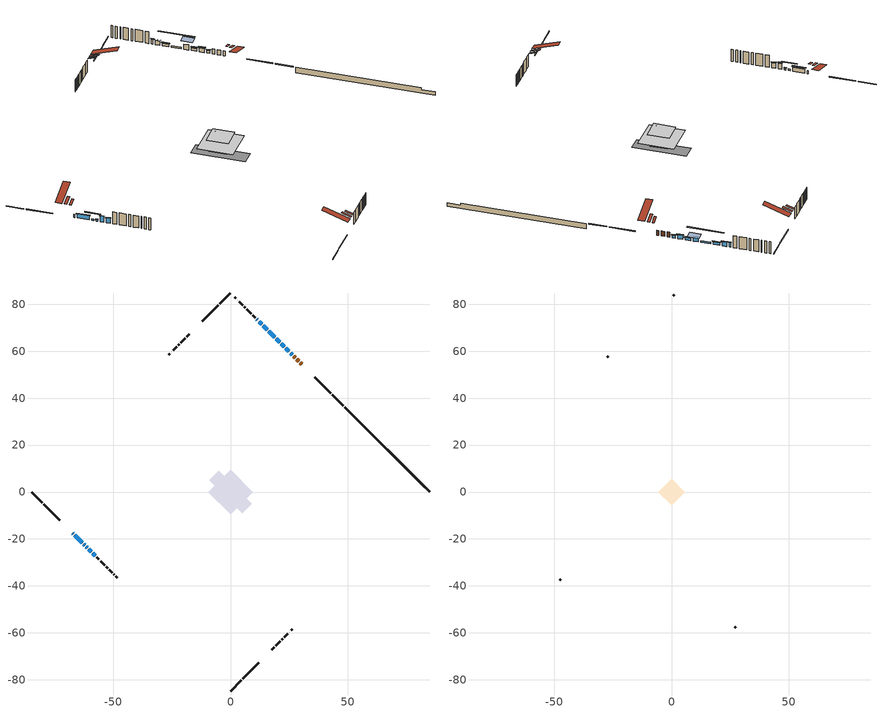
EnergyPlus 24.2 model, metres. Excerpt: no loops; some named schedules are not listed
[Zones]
conditioned space
 floor outside (Floor1 construction): -4.62,0 0,4.62 4.62,0 0,-4.62 z0.74
 floor adiabatic (AdiabaticFloorConstruction): -9.44,0 0,9.44 9.44,0 0,-9.44 z3.18
 floor foundation (Slab1 construction): -9.04,5.08 -5.08,9.04 9.04,-5.08 5.08,-9.04 z-1.34
 wall outside (RimJoist1 construction): 0,-84.82 4.65,-80.17 / -84.82,0 -80.17,-4.65 / 0,84.82 -4.65,80.17 / 48.02,36.8 43.37,41.45 z0.74:1.04
 wall outside (RimJoist2 construction): 5.3,-79.51 12.08,-72.74 / -79.51,-5.3 -72.74,-12.08 / -5.3,79.51 -12.08,72.74 / 42.71,42.11 35.94,48.88 z0.74:1.04
 wall outside (AdiabaticWallConstruction 1): 30.37,54.45 29.81,55 / 29.16,55.66 28.2,56.61 / 27.55,57.27 26.93,57.89 z0.74:2.77
 wall outside (AdiabaticWallConstruction): 26.27,58.55 25.59,59.23 / 22.91,61.91 21.54,63.28 / 15.69,69.13 13.97,70.85 z0.74:1.81; -67.17,-17.65 -66.99,-17.83 z0.74:1.96; 24.93,59.89 23.56,61.25 z0.74:2.34; 20.89,63.93 19.59,65.23 / -58.78,-26.04 -57.7,-27.11 z0.74:2.82; -66.33,-18.49 -63.17,-21.65 z0.74:2.42; 18.94,65.88 16.35,68.47 z0.74:1.33; 13.31,71.51 12.16,72.66 / 11.51,73.31 11.14,73.67 z0.74:2.47; -62.52,-22.3 -62.08,-22.74 / -61.43,-23.39 -60.99,-23.82 z0.74:1.35; -60.34,-24.48 -59.44,-25.38 z0.74:3.13
 wall outside (Wall1 construction): 17.65,-67.17 18.64,-66.18 / -57.05,-27.77 -56.06,-28.76 / -17.65,67.17 -18.64,66.18 / 10.49,74.33 9.5,75.31 z0.74:5.62
 wall outside (Wall2 construction): 19.29,-65.53 21.15,-63.67 / -55.41,-29.41 -53.55,-31.27 / -19.29,65.53 -21.15,63.67 / 8.85,75.97 6.99,77.83 z0.74:5.62
 wall outside (Wall3 construction): 21.81,-63.01 22.29,-62.53 / -52.89,-31.93 -52.41,-32.41 / -21.81,63.01 -22.29,62.53 / 6.33,78.49 5.85,78.97 z0.74:5.62
 wall outside (Wall4 construction): 22.94,-61.87 24.31,-60.5 / -51.75,-33.06 -50.38,-34.43 / -22.94,61.87 -24.31,60.5 / 5.19,79.62 3.82,80.99 z0.74:5.62
 wall outside (Wall5 construction): 24.97,-59.85 25.14,-59.68 / -49.73,-35.09 -49.56,-35.26 / -24.97,59.85 -25.14,59.68 / 3.17,81.65 3,81.82 z0.74:5.62
 wall outside (Wall6 construction): 25.8,-59.02 26.33,-58.49 / -48.9,-35.92 -48.37,-36.45 / -25.8,59.02 -26.33,58.49 / 2.34,82.48 1.81,83.01 z0.74:5.62
 wall foundation (FoundationWall1 construction): 48.67,36.14,-1.34 48.67,36.14,0.74 81.2,3.61,0.74 81.2,3.61,-0.03 84.82,0,-0.03 84.82,0,-1.34
 window (WindowConstruction): 26.27,58.55 25.59,59.23 z0.74:1.81
 window (WindowConstruction 12): -67.17,-17.65 -66.99,-17.83 z0.74:1.96
 window (WindowConstruction 8): 24.93,59.89 23.56,61.25 z0.74:2.34
 window (WindowConstruction 9): 22.91,61.91 21.54,63.28 z0.74:1.81
 window (WindowConstruction 10): 20.89,63.93 19.59,65.23 z0.74:2.82
 window (WindowConstruction 11): -66.33,-18.49 -63.17,-21.65 z0.74:2.42
 window (WindowConstruction 13): 18.94,65.88 16.35,68.47 z0.74:1.33
 window (WindowConstruction 1): 15.69,69.13 13.97,70.85 z0.74:1.81
 window (WindowConstruction 2): 13.31,71.51 12.16,72.66 z0.74:2.47
 window (WindowConstruction 3): 11.51,73.31 11.15,73.67 z0.74:2.47
 window (WindowConstruction 4): -62.51,-22.3 -62.08,-22.74 z0.74:1.35
 window (WindowConstruction 5): -61.43,-23.39 -60.99,-23.82 z0.74:1.35
 window (WindowConstruction 6): -60.34,-24.48 -59.44,-25.38 z0.74:3.13
 window (WindowConstruction 7): -58.78,-26.04 -57.7,-27.11 z0.74:2.82
 door (Door): 30.37,54.45 29.82,55 z0.74:2.77
 door (Door 1): 29.16,55.66 28.2,56.61 z0.74:2.77
 door (Door 2): 27.55,57.27 26.93,57.89 z0.74:2.77
 ceiling adiabatic (AdiabaticFloorConstruction): 0,-9.44 9.44,0 0,9.44 -9.44,0 z3.18
 roof outside (Roof2 construction): 15.83,-68.99,5.62 13.38,-66.55,6.77 12.74,-67.19,6.77 15.18,-69.64,5.62; -68.99,-15.83,5.62 -66.55,-13.38,6.77 -67.19,-12.74,6.77 -69.64,-15.18,5.62; -15.83,68.99,5.62 -13.38,66.55,6.77 -12.74,67.19,6.77 -15.18,69.64,5.62; 32.19,52.63,5.62 29.74,50.18,6.77 30.39,49.54,6.77 32.83,51.98,5.62
 roof outside (Roof4 construction): 16.99,-67.82,5.62 15.06,-65.89,6.53 14.55,-66.4,6.53 16.48,-68.33,5.62; -67.82,-16.99,5.62 -65.89,-15.06,6.53 -66.4,-14.55,6.53 -68.33,-16.48,5.62; -16.99,67.82,5.62 -15.06,65.89,6.53 -14.55,66.4,6.53 -16.48,68.33,5.62; 31.02,53.8,5.62 29.09,51.86,6.53 29.6,51.35,6.53 31.53,53.29,5.62
attic - vented
 floor to conditioned space (Floor2 construction Reversed): -5.72,0 0,5.72 5.72,0 0,-5.72 z5.62
 floor to conditioned space (Floor3 construction Reversed): -3.98,0 0,3.98 3.98,0 0,-3.98 z5.62
 wall outside (Wall7 construction): 26.99,-57.83 27.48,-57.34 / -47.71,-37.11 -47.22,-37.6 / -26.99,57.83 -27.48,57.34 / 1.15,83.66 0.66,84.16 z0.74:5.62
 roof outside (Roof1 construction): 14.53,-70.29,5.62 7.74,-63.51,8.81 5.96,-65.3,8.81 12.74,-72.08,5.62; -70.29,-14.53,5.62 -63.51,-7.74,8.81 -65.3,-5.96,8.81 -72.08,-12.74,5.62; -14.53,70.29,5.62 -7.74,63.51,8.81 -5.96,65.3,8.81 -12.74,72.08,5.62; 33.49,51.33,5.62 26.71,44.54,8.81 28.5,42.76,8.81 35.28,49.54,5.62
shading: 25.37,59.44 26.48,58.34 26.69,58.55 25.59,59.65 z2.11; 23.35,61.46 25.14,59.68 25.57,60.11 23.78,61.9 z2.64; 21.33,63.49 23.12,61.7 23.55,62.13 21.76,63.92 z2.11; 18.73,66.09 21.75,63.07 23.9,65.23 20.89,68.25 z4.04; -62.96,-21.86 -66.54,-18.28 -66.97,-18.71 -63.39,-22.29 z2.72; 12.81,72 22.47,62.35 22.76,62.64 13.11,72.29 z6.32; 13.76,71.06 15.9,68.91 16.11,69.13 13.97,71.27 z2.11; 11.95,72.87 13.52,71.3 13.73,71.51 12.16,73.08 z2.77; 10.93,73.88 11.72,73.1 11.93,73.31 11.15,74.1 z2.77; -60.27,-24.55 -64.33,-20.49 -64.62,-20.78 -60.56,-24.84 z3.92; -60.85,-23.97 -61.57,-23.25 -61.86,-23.54 -61.14,-24.26 z1.55; -59.3,-25.52 -60.48,-24.34 -60.77,-24.63 -59.59,-25.81 z3.33; -57.56,-27.26 -58.92,-25.89 -59.22,-26.18 -57.85,-27.55 z3.02
[Building]
Building 1: Terrain=Suburbs
[Site:Location]
Quebec Intl AP_QC: Latitude {deg}=46.8; Longitude {deg}=-71.38; Time Zone {hr}=-5; Elevation {m}=74; Keep Site Location Information=Yes
[Site:GroundTemperature:Shallow]
0.0108218, -2.24938, -2.43038, -1.3578, 2.94801, 7.23376, 10.9493, 13.303, 13.5029, 11.5886, 7.96783, 3.81355
[Site:WaterMainsTemperature]
Calculation Method=Schedule; Temperature Schedule=mains temperature schedule
[Material] Roughness=Rough; Thermal Absorptance=0.9
Name | Thickness {m} | Conductivity {W/m-K} | Density {kg/m3} | Specific Heat {J/kg-K} | Solar Absorptance | Visible Absorptance
asphalt or fiberglass shingles | 0.00635 | 0.162714 | 1121.4 | 1465.45 | 0.4 | 0.4
ceiling loosefill ins | 0.0846667 | 0.0480833 | 16.02 | 1046.75 | 0.7 | 0.7
ceiling loosefill ins 1 | 0.169333 | 0.0480833 | 16.02 | 1046.75 | 0.7 | 0.7
ceiling stud and cavity | 0.1397 | 0.0921454 | 65.682 | 1177.47 | 0.7 | 0.7
ceiling stud and cavity 1 | 0.1397 | 0.120026 | 65.682 | 1177.47 | 0.7 | 0.7
concrete 4.0 in. | 0.1016 | 1.803125 | 2242.8 | 837.4 | 0.7 | 0.7
concrete 8.0 in. | 0.2032 | 1.803125 | 2242.8 | 837.4 | 0.7 | 0.7
door material | 0.04445 | 0.053851 | 512.64 | 1214.23 | 0.7 | 0.7
exterior vertical ins | 0.0271318 | 0.029427 | 32.04 | 1214.23 | 0.7 | 0.7
floor covering | 0.0127 | 0.0433444 | 54.468 | 1339.84 | 0.6 | 0.6
floor rigid ins; roof rigid ins | 0.103632 | 0.029427 | 32.04 | 1214.23 | 0.7 | 0.7
floor rigid ins 1; wall rigid ins 1 | 0.512978 | 0.029427 | 32.04 | 1214.23 | 0.7 | 0.7
floor stud and cavity | 0.1397 | 0.0885269 | 92.3553 | 1139.71 | 0.7 | 0.7
floor stud and cavity 1 | 0.1397 | 1.75129 | 37.0049 | 1207.88 | 0.7 | 0.7
furniture material conditioned space 1 | 0.1524 | 0.115458 | 640.8 | 1214.23 | 0.6 | 0.6
gypsum board | 0.0127 | 0.160291 | 801 | 837.4 | 0.6 | 0.6
gypsum board 1 | 0.0127 | 0.160291 | 801 | 837.4 | 0.7 | 0.7
osb sheathing 0.5 in. | 0.0127 | 0.115458 | 512.64 | 1214.23 | 0.7 | 0.7
osb sheathing 0.75 in. | 0.01905 | 0.115458 | 512.64 | 1214.23 | 0.7 | 0.7
osb sheathing 2.0 in. | 0.0508 | 0.115458 | 512.64 | 1214.23 | 0.7 | 0.7
rim joist rigid ins; wall rigid ins | 0.051816 | 0.029427 | 32.04 | 1214.23 | 0.7 | 0.7
rim joist stud and cavity | 0.0508 | 0.028296 | 125.044 | 1163.47 | 0.6 | 0.6
rim joist stud and cavity 1 | 0.0508 | 0.203772 | 125.044 | 1163.47 | 0.6 | 0.6
roof stud and cavity | 0.2032 | 0.117661 | 78.34581 | 1123.46 | 0.7 | 0.7
roof stud and cavity 1 | 0.2032 | 0.208385 | 78.34581 | 1123.46 | 0.7 | 0.7
wall stud and cavity | 0.1397 | 0.110346 | 139.0536 | 1170.24 | 0.7 | 0.7
wall stud and cavity 1 | 0.1397 | 0.755669 | 139.0536 | 1170.24 | 0.7 | 0.7
wall stud and cavity 2 | 0.1397 | 0.0765075 | 139.0536 | 1170.24 | 0.7 | 0.7
wall stud and cavity 3 | 0.1397 | 0.0789436 | 139.0536 | 1170.24 | 0.7 | 0.7
wall stud and cavity 4 | 0.1397 | 0.0912985 | 139.0536 | 1170.24 | 0.7 | 0.7
wall stud and cavity 5 | 0.1397 | 0.0931203 | 139.0536 | 1170.24 | 0.7 | 0.7
wall stud and cavity 6 | 0.0889 | 6.9971 | 50.32683 | 1063.81 | 0.6 | 0.6
wall stud and cavity 7 | 0.0889 | 0.380278 | 52.3479 | 1209.89 | 0.7 | 0.7
wall stud and cavity 8 | 0.0889 | 0.391764 | 83.0341 | 1211.67 | 0.7 | 0.7
wood siding | 0.0254 | 0.102417 | 544.68 | 1172.36 | 0.4 | 0.4
wood siding 1 | 0.00254 | 0.102417 | 544.68 | 1172.36 | 0.4 | 0.4
wood siding 2; wood siding 3; wood siding 4 | 0.0254 | 0.102417 | 544.68 | 1172.36 | 0.7 | 0.7
[WindowMaterial:SimpleGlazingSystem]
Name | U-Factor {W/m2-K} | Solar Heat Gain Coefficient
WindowMaterial | 2.95483 | 0.57
WindowMaterial 1 | 2.94291 | 0.59
WindowMaterial 10 | 5.68141 | 0.55
WindowMaterial 11 | 5.34754 | 0.68
WindowMaterial 2 | 3.628242 | 0.71
WindowMaterial 3 | 4.70593 | 0.65
WindowMaterial 4 | 5.19423 | 0.62
WindowMaterial 5 | 3.30914 | 0.71
WindowMaterial 6 | 3.37955 | 0.61
WindowMaterial 7 | 2.90203 | 0.65
WindowMaterial 8 | 2.97414 | 0.6
WindowMaterial 9 | 3.50844 | 0.71
[Construction]
AdiabaticFloorConstruction: floor stud and cavity 1, floor rigid ins 1, osb sheathing 0.75 in., floor covering
AdiabaticWallConstruction: wood siding 3, wall rigid ins 1, wall stud and cavity 7, gypsum board
AdiabaticWallConstruction 1: wood siding 4, wall rigid ins 1, wall stud and cavity 7, gypsum board
Door; Door 1; Door 2: door material
Floor1 construction: floor stud and cavity, floor rigid ins, osb sheathing 0.75 in., floor covering
Floor2 construction Reversed: gypsum board, ceiling stud and cavity, ceiling loosefill ins
Floor3 construction Reversed: gypsum board, ceiling stud and cavity 1, ceiling loosefill ins 1
FoundationWall1 construction: concrete 8.0 in., gypsum board 1
furniture construction conditioned space 1: furniture material conditioned space 1
PartitionWallConstruction: gypsum board, wall stud and cavity 8, gypsum board
RimJoist1 construction: wood siding 2, osb sheathing 2.0 in., rim joist stud and cavity
RimJoist2 construction: wood siding 2, rim joist rigid ins, osb sheathing 2.0 in., rim joist stud and cavity 1
Roof1 construction: asphalt or fiberglass shingles
Roof2 construction: asphalt or fiberglass shingles, osb sheathing 0.75 in., roof stud and cavity, gypsum board
Roof4 construction: asphalt or fiberglass shingles, roof rigid ins, osb sheathing 0.75 in., roof stud and cavity 1, gypsum board
Slab1 construction: concrete 4.0 in.
Wall1 construction: wood siding, wall rigid ins, osb sheathing 0.5 in., wall stud and cavity, gypsum board
Wall2 construction: wood siding, wall rigid ins, osb sheathing 0.5 in., wall stud and cavity 1, gypsum board
Wall3 construction: wood siding, osb sheathing 0.5 in., wall stud and cavity 2, gypsum board
Wall4 construction: wood siding, osb sheathing 0.5 in., wall stud and cavity 3, gypsum board
Wall5 construction: wood siding, osb sheathing 0.5 in., wall stud and cavity 4, gypsum board
Wall6 construction: wood siding, osb sheathing 0.5 in., wall stud and cavity 5, gypsum board
Wall7 construction: wood siding 1, wall stud and cavity 6
WindowConstruction; WindowConstruction 9: WindowMaterial
WindowConstruction 1: WindowMaterial 1
WindowConstruction 10: WindowMaterial 8
WindowConstruction 11: WindowMaterial 9
WindowConstruction 12: WindowMaterial 10
WindowConstruction 13: WindowMaterial 11
WindowConstruction 2: WindowMaterial 2
WindowConstruction 3: WindowMaterial 3
WindowConstruction 4; WindowConstruction 5: WindowMaterial 4
WindowConstruction 6: WindowMaterial 5
WindowConstruction 7: WindowMaterial 6
WindowConstruction 8: WindowMaterial 7
[Zone] Multiplier=1; Part of Total Floor Area=Yes
Name | Volume {m3}
attic - vented | 50.343
conditioned space | 682.9
[Space]
Name | Zone | Volume {m3}
attic - vented 1 | attic - vented | 50.343
conditioned space 1 | conditioned space | 682.9
[ZoneInfiltration:EffectiveLeakageArea]
infil attic - vented 1: Zone or Space=attic - vented 1; Schedule=Always On Discrete; Effective Air Leakage Area {cm2}=3581.17; Stack Coefficient=0.000561468; Wind Coefficient=1.60097e-05
[ZoneMixing]
whole house fan mix: Zone or Space=attic - vented; Schedule=Always On Continuous; Design Flow Rate Calculation Method=Flow/Zone; Design Flow Rate {m3/s}=0; Source Zone or Space=conditioned space
[SurfaceProperty:ExposedFoundationPerimeter]
Slab1: Exposed Perimeter Calculation Method=TotalExposedPerimeter; Total Exposed Perimeter {m}=51.116
[InternalMass] Zone or ZoneList=conditioned space; Space or SpaceList=conditioned space 1
Name | Construction | Surface Area {m2}
furniture mass conditioned space 1 | furniture construction conditioned space 1 | 133
partition wall mass | PartitionWallConstruction | 332.499
[Lights]
interior lighting: Zone or ZoneList or Space or SpaceList=conditioned space 1; Schedule=interior lighting schedule; Design Level Calculation Method=LightingLevel; Lighting Level {W}=343.2; Return Air Fraction=0; Fraction Radiant=0.6; Fraction Visible=0.2; Fraction Replaceable=1
[People]
occupants: Zone or ZoneList or Space or SpaceList=conditioned space 1; Number of People Schedule=occupants schedule; Number of People Calculation Method=People; Number of People=3; Fraction Radiant=0.314171; Sensible Heat Fraction=0.56303; Activity Level Schedule=occupants activity schedule; Carbon Dioxide Generation Rate {m3/s-W}=0; Enable ASHRAE 55 Comfort Warnings=No; Mean Radiant Temperature Calculation Type=EnclosureAveraged
[ElectricEquipment] Zone or ZoneList or Space or SpaceList=conditioned space 1; Design Level Calculation Method=EquipmentLevel
Name | Schedule | Design Level {W} | Fraction Latent | Fraction Radiant | Fraction Lost
clothes dryer | clothes dryer schedule | 140.772 | 0.015 | 0.081 | 0.85
clothes washer | clothes washer schedule | 32.1985 | 0.03 | 0.162 | 0.7
cooking range | cooking range schedule | 215.147 | 0.08 | 0.432 | 0.2
dishwasher | dishwasher schedule | 66.8632 | 0.3 | 0.18 | 0.4
fridge | fridge schedule | 72.9452 | 0 | 0.6 | 0
mech vent bath fan 0 | mech vent bath fan 0 schedule | 50.2 | 0 | 0 | 1
mech vent bath fan 1 | mech vent bath fan 1 schedule | 50.2 | 0 | 0 | 1
mech vent house fan | mech vent house fan schedule | 0 | 0 | 0 | 1
mech vent house fan cfis | mech vent house fan cfis schedule | 0 | 0 | 0 | 0
misc plug loads | misc plug loads schedule | 494.7 | 0.045 | 0.513 | 0.1
whole house fan | Always On Discrete | 0 | 0 | 0 | 1
[OtherEquipment] Zone or ZoneList or Space or SpaceList=conditioned space 1; Design Level Calculation Method=EquipmentLevel
Name | Fuel Type | Schedule | Design Level {W} | Fraction Latent | Fraction Radiant | Fraction Lost
clothes dryer 1 | Electricity | clothes dryer schedule | 0 | 0.015 | 0.081 | 0.85
cooking range 1 | Electricity | cooking range schedule | 0 | 0.08 | 0.432 | 0.2
general water use latent | None | general water use schedule | 62.594 | 1 | 0 | 0
general water use sensible | None | general water use schedule | -61.6891 | 0 | 0.6 | 0
mech vent house fan latent load | None | Always On Discrete | 0 | 1 | 0 | 0
mech vent house fan sensible load | None | Always On Discrete | 0 | 0 | 0 | 0
water heater energy adjustment1 | Electricity | Always On Discrete | 0.01 | 0 | 0 | 1
[ZoneInfiltration:DesignFlowRate] Zone or ZoneList or Space or SpaceList=conditioned space 1; Schedule=Always On Discrete; Design Flow Rate Calculation Method=Flow/Zone; Design Flow Rate {m3/s}=0
infil flow; natural vent flow; whole house fan flow
[Foundation:Kiva]
Foundation Kiva 1: Initial Indoor Air Temperature {C}=18; Wall Height Above Grade {m}=0.739993; Wall Depth Below Slab {m}=0.2032; Custom Block Material Name 1=exterior vertical ins; Custom Block Depth 1 {m}=2.07999; Custom Block X Position 1 {m}=0.2159; Custom Block Z Position 1 {m}=0
[Foundation:Kiva:Settings]
Soil Conductivity {W/m-K}=0.849921; Soil Density {kg/m3}=1842.3; Soil Specific Heat {J/kg-K}=418.7; Ground Solar Absorptivity=0.9; Ground Thermal Absorptivity=0.9; Ground Surface Roughness {m}=0.03; Far-Field Width {m}=40; Deep-Ground Boundary Condition=ZeroFlux; Deep-Ground Depth {m}=40; Minimum Cell Dimension {m}=0.2; Maximum Cell Growth Coefficient=3; Simulation Timestep=Timestep
[Exterior:Lights]
exterior lighting: Schedule=exterior lighting schedule; Design Level {W}=75.6
[Schedule:Constant]
Name | Hourly Value
Always On Continuous; mech vent house fan schedule; mech vent house fan cfis schedule; Always On Discrete | 1
occupants activity schedule | 117.228
fridge schedule | 0
[Schedule:Week:Daily]
interior lighting schedule Week Rule - Jan1-Jan27: interior lighting schedule day, interior lighting schedule day, interior lighting schedule day, interior lighting schedule day, interior lighting schedule day, interior lighting schedule day, interior lighting schedule day, interior lighting schedule default day, interior lighting schedule default day, interior lighting schedule default day, interior lighting schedule default day, interior lighting schedule default day
interior lighting schedule Week Rule - Jan28-Feb3: interior lighting schedule day, interior lighting schedule day, interior lighting schedule day, interior lighting schedule day, interior lighting schedule day 1, interior lighting schedule day 1, interior lighting schedule day 1, interior lighting schedule default day, interior lighting schedule default day, interior lighting schedule default day, interior lighting schedule default day, interior lighting schedule default day
interior lighting schedule Week Rule - Feb4-Feb24: interior lighting schedule day 1, interior lighting schedule day 1, interior lighting schedule day 1, interior lighting schedule day 1, interior lighting schedule day 1, interior lighting schedule day 1, interior lighting schedule day 1, interior lighting schedule default day, interior lighting schedule default day, interior lighting schedule default day, interior lighting schedule default day, interior lighting schedule default day
interior lighting schedule Week Rule - Feb25-Mar3: interior lighting schedule day 1, interior lighting schedule day 1, interior lighting schedule day 1, interior lighting schedule day 1, interior lighting schedule day 2, interior lighting schedule day 2, interior lighting schedule day 2, interior lighting schedule default day, interior lighting schedule default day, interior lighting schedule default day, interior lighting schedule default day, interior lighting schedule default day
interior lighting schedule Week Rule - Mar4-Mar31: interior lighting schedule day 2, interior lighting schedule day 2, interior lighting schedule day 2, interior lighting schedule day 2, interior lighting schedule day 2, interior lighting schedule day 2, interior lighting schedule day 2, interior lighting schedule default day, interior lighting schedule default day, interior lighting schedule default day, interior lighting schedule default day, interior lighting schedule default day
interior lighting schedule Week Rule - Apr1-Apr28: interior lighting schedule day 3, interior lighting schedule day 3, interior lighting schedule day 3, interior lighting schedule day 3, interior lighting schedule day 3, interior lighting schedule day 3, interior lighting schedule day 3, interior lighting schedule default day, interior lighting schedule default day, interior lighting schedule default day, interior lighting schedule default day, interior lighting schedule default day
interior lighting schedule Week Rule - Apr29-May5: interior lighting schedule day 3, interior lighting schedule day 3, interior lighting schedule day 4, interior lighting schedule day 4, interior lighting schedule day 4, interior lighting schedule day 4, interior lighting schedule day 4, interior lighting schedule default day, interior lighting schedule default day, interior lighting schedule default day, interior lighting schedule default day, interior lighting schedule default day
interior lighting schedule Week Rule - May6-May26: interior lighting schedule day 4, interior lighting schedule day 4, interior lighting schedule day 4, interior lighting schedule day 4, interior lighting schedule day 4, interior lighting schedule day 4, interior lighting schedule day 4, interior lighting schedule default day, interior lighting schedule default day, interior lighting schedule default day, interior lighting schedule default day, interior lighting schedule default day
interior lighting schedule Week Rule - May27-Jun2: interior lighting schedule day 4, interior lighting schedule day 4, interior lighting schedule day 4, interior lighting schedule day 4, interior lighting schedule day 4, interior lighting schedule day 5, interior lighting schedule day 5, interior lighting schedule default day, interior lighting schedule default day, interior lighting schedule default day, interior lighting schedule default day, interior lighting schedule default day
interior lighting schedule Week Rule - Jun3-Jun30: interior lighting schedule day 5, interior lighting schedule day 5, interior lighting schedule day 5, interior lighting schedule day 5, interior lighting schedule day 5, interior lighting schedule day 5, interior lighting schedule day 5, interior lighting schedule default day, interior lighting schedule default day, interior lighting schedule default day, interior lighting schedule default day, interior lighting schedule default day
interior lighting schedule Week Rule - Jul1-Jul28: interior lighting schedule day 6, interior lighting schedule day 6, interior lighting schedule day 6, interior lighting schedule day 6, interior lighting schedule day 6, interior lighting schedule day 6, interior lighting schedule day 6, interior lighting schedule default day, interior lighting schedule default day, interior lighting schedule default day, interior lighting schedule default day, interior lighting schedule default day
interior lighting schedule Week Rule - Jul29-Aug4: interior lighting schedule day 6, interior lighting schedule day 6, interior lighting schedule day 6, interior lighting schedule day 7, interior lighting schedule day 7, interior lighting schedule day 7, interior lighting schedule day 7, interior lighting schedule default day, interior lighting schedule default day, interior lighting schedule default day, interior lighting schedule default day, interior lighting schedule default day
interior lighting schedule Week Rule - Aug5-Aug25: interior lighting schedule day 7, interior lighting schedule day 7, interior lighting schedule day 7, interior lighting schedule day 7, interior lighting schedule day 7, interior lighting schedule day 7, interior lighting schedule day 7, interior lighting schedule default day, interior lighting schedule default day, interior lighting schedule default day, interior lighting schedule default day, interior lighting schedule default day
interior lighting schedule Week Rule - Aug26-Sep1: interior lighting schedule day 7, interior lighting schedule day 7, interior lighting schedule day 7, interior lighting schedule day 7, interior lighting schedule day 7, interior lighting schedule day 7, interior lighting schedule day 8, interior lighting schedule default day, interior lighting schedule default day, interior lighting schedule default day, interior lighting schedule default day, interior lighting schedule default day
interior lighting schedule Week Rule - Sep2-Sep29: interior lighting schedule day 8, interior lighting schedule day 8, interior lighting schedule day 8, interior lighting schedule day 8, interior lighting schedule day 8, interior lighting schedule day 8, interior lighting schedule day 8, interior lighting schedule default day, interior lighting schedule default day, interior lighting schedule default day, interior lighting schedule default day, interior lighting schedule default day
interior lighting schedule Week Rule - Sep30-Oct6: interior lighting schedule day 8, interior lighting schedule day 9, interior lighting schedule day 9, interior lighting schedule day 9, interior lighting schedule day 9, interior lighting schedule day 9, interior lighting schedule day 9, interior lighting schedule default day, interior lighting schedule default day, interior lighting schedule default day, interior lighting schedule default day, interior lighting schedule default day
interior lighting schedule Week Rule - Oct7-Oct27: interior lighting schedule day 9, interior lighting schedule day 9, interior lighting schedule day 9, interior lighting schedule day 9, interior lighting schedule day 9, interior lighting schedule day 9, interior lighting schedule day 9, interior lighting schedule default day, interior lighting schedule default day, interior lighting schedule default day, interior lighting schedule default day, interior lighting schedule default day
interior lighting schedule Week Rule - Oct28-Nov3: interior lighting schedule day 9, interior lighting schedule day 9, interior lighting schedule day 9, interior lighting schedule day 9, interior lighting schedule day 10, interior lighting schedule day 10, interior lighting schedule day 10, interior lighting schedule default day, interior lighting schedule default day, interior lighting schedule default day, interior lighting schedule default day, interior lighting schedule default day
interior lighting schedule Week Rule - Nov4-Nov24: interior lighting schedule day 10, interior lighting schedule day 10, interior lighting schedule day 10, interior lighting schedule day 10, interior lighting schedule day 10, interior lighting schedule day 10, interior lighting schedule day 10, interior lighting schedule default day, interior lighting schedule default day, interior lighting schedule default day, interior lighting schedule default day, interior lighting schedule default day
interior lighting schedule Week Rule - Nov25-Dec1: interior lighting schedule day 10, interior lighting schedule day 10, interior lighting schedule day 10, interior lighting schedule day 10, interior lighting schedule day 10, interior lighting schedule day 10, interior lighting schedule day 11, interior lighting schedule default day, interior lighting schedule default day, interior lighting schedule default day, interior lighting schedule default day, interior lighting schedule default day
interior lighting schedule Week Rule - Dec2-Dec31: interior lighting schedule day 11, interior lighting schedule day 11, interior lighting schedule day 11, interior lighting schedule day 11, interior lighting schedule day 11, interior lighting schedule day 11, interior lighting schedule day 11, interior lighting schedule default day, interior lighting schedule default day, interior lighting schedule default day, interior lighting schedule default day, interior lighting schedule default day
occupants schedule Week Rule - Jan1-Dec31: occupants schedule day, occupants schedule day, occupants schedule day, occupants schedule day, occupants schedule day, occupants schedule day, occupants schedule day, occupants schedule default day, occupants schedule default day, occupants schedule default day, occupants schedule default day, occupants schedule default day
clothes dryer schedule Week Rule - Jan1-Dec31: clothes dryer schedule day, clothes dryer schedule day, clothes dryer schedule day, clothes dryer schedule day, clothes dryer schedule day, clothes dryer schedule day, clothes dryer schedule day, clothes dryer schedule default day, clothes dryer schedule default day, clothes dryer schedule default day, clothes dryer schedule default day, clothes dryer schedule default day
clothes washer schedule Week Rule - Jan1-Dec31: clothes washer schedule day, clothes washer schedule day, clothes washer schedule day, clothes washer schedule day, clothes washer schedule day, clothes washer schedule day, clothes washer schedule day, clothes washer schedule default day, clothes washer schedule default day, clothes washer schedule default day, clothes washer schedule default day, clothes washer schedule default day
cooking range schedule Week Rule - Jan1-Dec31: cooking range schedule day, cooking range schedule day, cooking range schedule day, cooking range schedule day, cooking range schedule day, cooking range schedule day, cooking range schedule day, cooking range schedule default day, cooking range schedule default day, cooking range schedule default day, cooking range schedule default day, cooking range schedule default day
dishwasher schedule Week Rule - Jan1-Dec31: dishwasher schedule day, dishwasher schedule day, dishwasher schedule day, dishwasher schedule day, dishwasher schedule day, dishwasher schedule day, dishwasher schedule day, dishwasher schedule default day, dishwasher schedule default day, dishwasher schedule default day, dishwasher schedule default day, dishwasher schedule default day
mech vent bath fan 0 schedule Week Rule - Jan1-Dec31: mech vent bath fan 0 schedule day, mech vent bath fan 0 schedule day, mech vent bath fan 0 schedule day, mech vent bath fan 0 schedule day, mech vent bath fan 0 schedule day, mech vent bath fan 0 schedule day, mech vent bath fan 0 schedule day, mech vent bath fan 0 schedule default day, mech vent bath fan 0 schedule default day, mech vent bath fan 0 schedule default day, mech vent bath fan 0 schedule default day, mech vent bath fan 0 schedule default day
mech vent bath fan 1 schedule Week Rule - Jan1-Dec31: mech vent bath fan 1 schedule day, mech vent bath fan 1 schedule day, mech vent bath fan 1 schedule day, mech vent bath fan 1 schedule day, mech vent bath fan 1 schedule day, mech vent bath fan 1 schedule day, mech vent bath fan 1 schedule day, mech vent bath fan 1 schedule default day, mech vent bath fan 1 schedule default day, mech vent bath fan 1 schedule default day, mech vent bath fan 1 schedule default day, mech vent bath fan 1 schedule default day
misc plug loads schedule Week Rule - Jan1-Dec31: misc plug loads schedule day, misc plug loads schedule day, misc plug loads schedule day, misc plug loads schedule day, misc plug loads schedule day, misc plug loads schedule day, misc plug loads schedule day, misc plug loads schedule default day, misc plug loads schedule default day, misc plug loads schedule default day, misc plug loads schedule default day, misc plug loads schedule default day
general water use schedule Week Rule - Jan1-Dec31: general water use schedule day, general water use schedule day, general water use schedule day, general water use schedule day, general water use schedule day, general water use schedule day, general water use schedule day, general water use schedule default day, general water use schedule default day, general water use schedule default day, general water use schedule default day, general water use schedule default day
exterior lighting schedule Week Rule - Jan1-Jan27: exterior lighting schedule day, exterior lighting schedule day, exterior lighting schedule day, exterior lighting schedule day, exterior lighting schedule day, exterior lighting schedule day, exterior lighting schedule day, exterior lighting schedule default day, exterior lighting schedule default day, exterior lighting schedule default day, exterior lighting schedule default day, exterior lighting schedule default day
exterior lighting schedule Week Rule - Jan28-Feb3: exterior lighting schedule day, exterior lighting schedule day, exterior lighting schedule day, exterior lighting schedule day, exterior lighting schedule day 1, exterior lighting schedule day 1, exterior lighting schedule day 1, exterior lighting schedule default day, exterior lighting schedule default day, exterior lighting schedule default day, exterior lighting schedule default day, exterior lighting schedule default day
exterior lighting schedule Week Rule - Feb4-Feb24: exterior lighting schedule day 1, exterior lighting schedule day 1, exterior lighting schedule day 1, exterior lighting schedule day 1, exterior lighting schedule day 1, exterior lighting schedule day 1, exterior lighting schedule day 1, exterior lighting schedule default day, exterior lighting schedule default day, exterior lighting schedule default day, exterior lighting schedule default day, exterior lighting schedule default day
exterior lighting schedule Week Rule - Feb25-Mar3: exterior lighting schedule day 1, exterior lighting schedule day 1, exterior lighting schedule day 1, exterior lighting schedule day 1, exterior lighting schedule day 2, exterior lighting schedule day 2, exterior lighting schedule day 2, exterior lighting schedule default day, exterior lighting schedule default day, exterior lighting schedule default day, exterior lighting schedule default day, exterior lighting schedule default day
[Schedule:Year]
interior lighting schedule: interior lighting schedule Week Rule - Jan1-Jan27, 1, 1, 1, 27, interior lighting schedule Week Rule - Jan28-Feb3, 1, 28, 2, 3, interior lighting schedule Week Rule - Feb4-Feb24, 2, 4, 2, 24, interior lighting schedule Week Rule - Feb25-Mar3, 2, 25, 3, 3, interior lighting schedule Week Rule - Mar4-Mar31, 3, 4, 3, 31, interior lighting schedule Week Rule - Apr1-Apr28, 4, 1, 4, 28, interior lighting schedule Week Rule - Apr29-May5, 4, 29, 5, 5, interior lighting schedule Week Rule - May6-May26, 5, 6, 5, 26, interior lighting schedule Week Rule - May27-Jun2, 5, 27, 6, 2, interior lighting schedule Week Rule - Jun3-Jun30, 6, 3, 6, 30, interior lighting schedule Week Rule - Jul1-Jul28, 7, 1, 7, 28, interior lighting schedule Week Rule - Jul29-Aug4, 7, 29, 8, 4, interior lighting schedule Week Rule - Aug5-Aug25, 8, 5, 8, 25, interior lighting schedule Week Rule - Aug26-Sep1, 8, 26, 9, 1, interior lighting schedule Week Rule - Sep2-Sep29, 9, 2, 9, 29, interior lighting schedule Week Rule - Sep30-Oct6, 9, 30, 10, 6, interior lighting schedule Week Rule - Oct7-Oct27, 10, 7, 10, 27, interior lighting schedule Week Rule - Oct28-Nov3, 10, 28, 11, 3, interior lighting schedule Week Rule - Nov4-Nov24, 11, 4, 11, 24, interior lighting schedule Week Rule - Nov25-Dec1, 11, 25, 12, 1, interior lighting schedule Week Rule - Dec2-Dec31, 12, 2, 12, 31
occupants schedule: occupants schedule Week Rule - Jan1-Dec31, 1, 1, 12, 31
clothes dryer schedule: clothes dryer schedule Week Rule - Jan1-Dec31, 1, 1, 12, 31
clothes washer schedule: clothes washer schedule Week Rule - Jan1-Dec31, 1, 1, 12, 31
cooking range schedule: cooking range schedule Week Rule - Jan1-Dec31, 1, 1, 12, 31
dishwasher schedule: dishwasher schedule Week Rule - Jan1-Dec31, 1, 1, 12, 31
mech vent bath fan 0 schedule: mech vent bath fan 0 schedule Week Rule - Jan1-Dec31, 1, 1, 12, 31
mech vent bath fan 1 schedule: mech vent bath fan 1 schedule Week Rule - Jan1-Dec31, 1, 1, 12, 31
misc plug loads schedule: misc plug loads schedule Week Rule - Jan1-Dec31, 1, 1, 12, 31
general water use schedule: general water use schedule Week Rule - Jan1-Dec31, 1, 1, 12, 31
exterior lighting schedule: exterior lighting schedule Week Rule - Jan1-Jan27, 1, 1, 1, 27, exterior lighting schedule Week Rule - Jan28-Feb3, 1, 28, 2, 3, exterior lighting schedule Week Rule - Feb4-Feb24, 2, 4, 2, 24, exterior lighting schedule Week Rule - Feb25-Mar3, 2, 25, 3, 3, exterior lighting schedule Week Rule - Mar4-Mar31, 3, 4, 3, 31, exterior lighting schedule Week Rule - Apr1-Apr28, 4, 1, 4, 28, exterior lighting schedule Week Rule - Apr29-May5, 4, 29, 5, 5, exterior lighting schedule Week Rule - May6-May26, 5, 6, 5, 26, exterior lighting schedule Week Rule - May27-Jun2, 5, 27, 6, 2, exterior lighting schedule Week Rule - Jun3-Jun30, 6, 3, 6, 30, exterior lighting schedule Week Rule - Jul1-Jul28, 7, 1, 7, 28, exterior lighting schedule Week Rule - Jul29-Aug4, 7, 29, 8, 4, exterior lighting schedule Week Rule - Aug5-Aug25, 8, 5, 8, 25, exterior lighting schedule Week Rule - Aug26-Sep1, 8, 26, 9, 1, exterior lighting schedule Week Rule - Sep2-Sep29, 9, 2, 9, 29, exterior lighting schedule Week Rule - Sep30-Oct6, 9, 30, 10, 6, exterior lighting schedule Week Rule - Oct7-Oct27, 10, 7, 10, 27, exterior lighting schedule Week Rule - Oct28-Nov3, 10, 28, 11, 3, exterior lighting schedule Week Rule - Nov4-Nov24, 11, 4, 11, 24, exterior lighting schedule Week Rule - Nov25-Dec1, 11, 25, 12, 1, exterior lighting schedule Week Rule - Dec2-Dec31, 12, 2, 12, 31
[Schedule:Compact]
mains temperature schedule: Through: 01/01, For: AllDays, Until: 24:00, 5.175, Through: 01/02, For: AllDays, Until: 24:00, 5.10167, Through: 01/03, For: AllDays, Until: 24:00, 5.02889, Through: 01/04, For: AllDays, Until: 24:00, 4.95778, Through: 01/05, For: AllDays, Until: 24:00, 4.88778, Through: 01/06, For: AllDays, Until: 24:00, 4.81833, Through: 01/07, For: AllDays, Until: 24:00, 4.75056, Through: 01/08, For: AllDays, Until: 24:00, 4.68389, Through: 01/09, For: AllDays, Until: 24:00, 4.61833, Through: 01/10, For: AllDays, Until: 24:00, 4.55389, Through: 01/11, For: AllDays, Until: 24:00, 4.49056, Through: 01/12, For: AllDays, Until: 24:00, 4.42889, Through: 01/13, For: AllDays, Until: 24:00, 4.36778, Through: 01/14, For: AllDays, Until: 24:00, 4.30889, Through: 01/15, For: AllDays, Until: 24:00, 4.25056, Through: 01/16, For: AllDays, Until: 24:00, 4.19389, Through: 01/17, For: AllDays, Until: 24:00, 4.13833, Through: 01/18, For: AllDays, Until: 24:00, 4.08444, Through: 01/19, For: AllDays, Until: 24:00, 4.03167, Through: 01/20, For: AllDays, Until: 24:00, 3.98056, Through: 01/21, For: AllDays, Until: 24:00, 3.93056, Through: 01/22, For: AllDays, Until: 24:00, 3.88222, Through: 01/23, For: AllDays, Until: 24:00, 3.835, Through: 01/24, For: AllDays, Until: 24:00, 3.78944, Through: 01/25, For: AllDays, Until: 24:00, 3.74556, Through: 01/26, For: AllDays, Until: 24:00, 3.70278, Through: 01/27, For: AllDays, Until: 24:00, 3.66167, Through: 01/28, For: AllDays, Until: 24:00, 3.62167, Through: 01/29, For: AllDays, Until: 24:00, 3.58389, Through: 01/30, For: AllDays, Until: 24:00, 3.54722, Through: 01/31, For: AllDays, Until: 24:00, 3.51167, Through: 02/01, For: AllDays, Until: 24:00, 3.47833, Through: 02/02, For: AllDays, Until: 24:00, 3.44611, Through: 02/03, For: AllDays, Until: 24:00, 3.41556, Through: 02/04, For: AllDays, Until: 24:00, 3.38667, Through: 02/05, For: AllDays, Until: 24:00, 3.35944, Through: 02/06, For: AllDays, Until: 24:00, 3.33389, Through: 02/07, For: AllDays, Until: 24:00, 3.30944, Through: 02/08, For: AllDays, Until: 24:00, 3.28667, Through: 02/09, For: AllDays, Until: 24:00, 3.26611, Through: 02/10, For: AllDays, Until: 24:00, 3.24667, Through: 02/11, For: AllDays, Until: 24:00, 3.22889, Through: 02/12, For: AllDays, Until: 24:00, 3.21278, Through: 02/13, For: AllDays, Until: 24:00, 3.19833, Through: 02/14, For: AllDays, Until: 24:00, 3.18556, Through: 02/15, For: AllDays, Until: 24:00, 3.17389, Through: 02/16, For: AllDays, Until: 24:00, 3.16444, Through: 02/17, For: AllDays, Until: 24:00, 3.15667, Through: 02/18, For: AllDays, Until: 24:00, 3.15056, Through: 02/19, For: AllDays, Until: 24:00, 3.14556, Through: 02/20, For: AllDays, Until: 24:00, 3.14278, Through: 02/21, For: AllDays, Until: 24:00, 3.14111, Through: 02/22, For: AllDays, Until: 24:00, 3.14167, Through: 02/23, For: AllDays, Until: 24:00, 3.14333, Through: 02/24, For: AllDays, Until: 24:00, 3.14722, Through: 02/25, For: AllDays, Until: 24:00, 3.15222, Through: 02/26, For: AllDays, Until: 24:00, 3.15944, Through: 02/27, For: AllDays, Until: 24:00, 3.16778, Through: 02/28, For: AllDays, Until: 24:00, 3.17778, Through: 03/01, For: AllDays, Until: 24:00, 3.18944, Through: 03/02, For: AllDays, Until: 24:00, 3.20333, Through: 03/03, For: AllDays, Until: 24:00, 3.21833, Through: 03/04, For: AllDays, Until: 24:00, 3.235, Through: 03/05, For: AllDays, Until: 24:00, 3.25333, Through: 03/06, For: AllDays, Until: 24:00, 3.27333, Through: 03/07, For: AllDays, Until: 24:00, 3.29444, Through: 03/08, For: AllDays, Until: 24:00, 3.31778, Through: 03/09, For: AllDays, Until: 24:00, 3.34222, Through: 03/10, For: AllDays, Until: 24:00, 3.36889, Through: 03/11, For: AllDays, Until: 24:00, 3.39667, Through: 03/12, For: AllDays, Until: 24:00, 3.42611, Through: 03/13, For: AllDays, Until: 24:00, 3.45722, Through: 03/14, For: AllDays, Until: 24:00, 3.49, Through: 03/15, For: AllDays, Until: 24:00, 3.52389, Through: 03/16, For: AllDays, Until: 24:00, 3.55944, Through: 03/17, For: AllDays, Until: 24:00, 3.59667, Through: 03/18, For: AllDays, Until: 24:00, 3.63556, Through: 03/19, For: AllDays, Until: 24:00, 3.67556, Through: 03/20, For: AllDays, Until: 24:00, 3.71722, Through: 03/21, For: AllDays, Until: 24:00, 3.76056, Through: 03/22, For: AllDays, Until: 24:00, 3.80556, Through: 03/23, For: AllDays, Until: 24:00, 3.85111, Through: 03/24, For: AllDays, Until: 24:00, 3.89889, Through: 03/25, For: AllDays, Until: 24:00, 3.94778, Through: 03/26, For: AllDays, Until: 24:00, 3.99833, Through: 03/27, For: AllDays, Until: 24:00, 4.05, Through: 03/28, For: AllDays, Until: 24:00, 4.10333, Through: 03/29, For: AllDays, Until: 24:00, 4.15778, Through: 03/30, For: AllDays, Until: 24:00, 4.21333, Through: 03/31, For: AllDays, Until: 24:00, 4.27056, Through: 04/01, For: AllDays, Until: 24:00, 4.32944, Through: 04/02, For: AllDays, Until: 24:00, 4.38889, Through: 04/03, For: AllDays, Until: 24:00, 4.45, Through: 04/04, For: AllDays, Until: 24:00, 4.51222, Through: 04/05, For: AllDays, Until: 24:00, 4.57611, Through: 04/06, For: AllDays, Until: 24:00, 4.64056, Through: 04/07, For: AllDays, Until: 24:00, 4.70667, Through: 04/08, For: AllDays, Until: 24:00, 4.77389, Through: 04/09, For: AllDays, Until: 24:00, 4.84222, Through: 04/10, For: AllDays, Until: 24:00, 4.91167, Through: 04/11, For: AllDays, Until: 24:00, 4.98278, Through: 04/12, For: AllDays, Until: 24:00, 5.05444, Through: 04/13, For: AllDays, Until: 24:00, 5.12722, Through: 04/14, For: AllDays, Until: 24:00, 5.20111, Through: 04/15, For: AllDays, Until: 24:00, 5.27611, Through: 04/16, For: AllDays, Until: 24:00, 5.35167, Through: 04/17, For: AllDays, Until: 24:00, 5.42889, Through: 04/18, For: AllDays, Until: 24:00, 5.50667, Through: 04/19, For: AllDays, Until: 24:00, 5.58556, Through: 04/20, For: AllDays, Until: 24:00, 5.665, Through: 04/21, For: AllDays, Until: 24:00, 5.74611, Through: 04/22, For: AllDays, Until: 24:00, 5.82722, Through: 04/23, For: AllDays, Until: 24:00, 5.91, Through: 04/24, For: AllDays, Until: 24:00, 5.99278, Through: 04/25, For: AllDays, Until: 24:00, 6.07722, Through: 04/26, For: AllDays, Until: 24:00, 6.16167, Through: 04/27, For: AllDays, Until: 24:00, 6.24722, Through: 04/28, For: AllDays, Until: 24:00, 6.33389, Through: 04/29, For: AllDays, Until: 24:00, 6.42056, Through: 04/30, For: AllDays, Until: 24:00, 6.50833, Through: 05/01, For: AllDays, Until: 24:00, 6.59667, Through: 05/02, For: AllDays, Until: 24:00, 6.68556, Through: 05/03, For: AllDays, Until: 24:00, 6.775, Through: 05/04, For: AllDays, Until: 24:00, 6.86556, Through: 05/05, For: AllDays, Until: 24:00, 6.95611, Through: 05/06, For: AllDays, Until: 24:00, 7.04722, Through: 05/07, For: AllDays, Until: 24:00, 7.13889, Through: 05/08, For: AllDays, Until: 24:00, 7.23111, Through: 05/09, For: AllDays, Until: 24:00, 7.32333, Through: 05/10, For: AllDays, Until: 24:00, 7.41667, Through: 05/11, For: AllDays, Until: 24:00, 7.51, Through: 05/12, For: AllDays, Until: 24:00, 7.60389, Through: 05/13, For: AllDays, Until: 24:00, 7.69778, Through: 05/14, For: AllDays, Until: 24:00, 7.79222, Through: 05/15, For: AllDays, Until: 24:00, 7.88667, Through: 05/16, For: AllDays, Until: 24:00, 7.98167, Through: 05/17, For: AllDays, Until: 24:00, 8.07667, Through: 05/18, For: AllDays, Until: 24:00, 8.17167, Through: 05/19, For: AllDays, Until: 24:00, 8.26722, Through: 05/20, For: AllDays, Until: 24:00, 8.36278, Through: 05/21, For: AllDays, Until: 24:00, 8.45833, Through: 05/22, For: AllDays, Until: 24:00, 8.55444, Through: 05/23, For: AllDays, Until: 24:00, 8.65, Through: 05/24, For: AllDays, Until: 24:00, 8.74611, Through: 05/25, For: AllDays, Until: 24:00, 8.84167, Through: 05/26, For: AllDays, Until: 24:00, 8.93722, Through: 05/27, For: AllDays, Until: 24:00, 9.03333, Through: 05/28, For: AllDays, Until: 24:00, 9.12889, Through: 05/29, For: AllDays, Until: 24:00, 9.22389, Through: 05/30, For: AllDays, Until: 24:00, 9.31944, Through: 05/31, For: AllDays, Until: 24:00, 9.41444, Through: 06/01, For: AllDays, Until: 24:00, 9.50944, Through: 06/02, For: AllDays, Until: 24:00, 9.60389, Through: 06/03, For: AllDays, Until: 24:00, 9.69833, Through: 06/04, For: AllDays, Until: 24:00, 9.79278, Through: 06/05, For: AllDays, Until: 24:00, 9.88667, Through: 06/06, For: AllDays, Until: 24:00, 9.98, Through: 06/07, For: AllDays, Until: 24:00, 10.0728, Through: 06/08, For: AllDays, Until: 24:00, 10.1656, Through: 06/09, For: AllDays, Until: 24:00, 10.2578, Through: 06/10, For: AllDays, Until: 24:00, 10.3494, Through: 06/11, For: AllDays, Until: 24:00, 10.4411, Through: 06/12, For: AllDays, Until: 24:00, 10.5317, Through: 06/13, For: AllDays, Until: 24:00, 10.6222, Through: 06/14, For: AllDays, Until: 24:00, 10.7117, Through: 06/15, For: AllDays, Until: 24:00, 10.8006, Through: 06/16, For: AllDays, Until: 24:00, 10.8889, Through: 06/17, For: AllDays, Until: 24:00, 10.9772, Through: 06/18, For: AllDays, Until: 24:00, 11.0639, Through: 06/19, For: AllDays, Until: 24:00, 11.1506, Through: 06/20, For: AllDays, Until: 24:00, 11.2361, Through: 06/21, For: AllDays, Until: 24:00, 11.3211, Through: 06/22, For: AllDays, Until: 24:00, 11.4056, Through: 06/23, For: AllDays, Until: 24:00, 11.4889, Through: 06/24, For: AllDays, Until: 24:00, 11.5711, Through: 06/25, For: AllDays, Until: 24:00, 11.6533, Through: 06/26, For: AllDays, Until: 24:00, 11.7339, Through: 06/27, For: AllDays, Until: 24:00, 11.8139, Through: 06/28, For: AllDays, Until: 24:00, 11.8928, Through: 06/29, For: AllDays, Until: 24:00, 11.9711, Through: 06/30, For: AllDays, Until: 24:00, 12.0483, Through: 07/01, For: AllDays, Until: 24:00, 12.1244, Through: 07/02, For: AllDays, Until: 24:00, 12.1994, Through: 07/03, For: AllDays, Until: 24:00, 12.2733, Through: 07/04, For: AllDays, Until: 24:00, 12.3467, Through: 07/05, For: AllDays, Until: 24:00, 12.4183, Through: 07/06, For: AllDays, Until: 24:00, 12.4894, Through: 07/07, For: AllDays, Until: 24:00, 12.5589, Through: 07/08, For: AllDays, Until: 24:00, 12.6278, Through: 07/09, For: AllDays, Until: 24:00, 12.695, Through: 07/10, For: AllDays, Until: 24:00, 12.7617, Through: 07/11, For: AllDays, Until: 24:00, 12.8267, Through: 07/12, For: AllDays, Until: 24:00, 12.8906, Through: 07/13, For: AllDays, Until: 24:00, 12.9528, Through: 07/14, For: AllDays, Until: 24:00, 13.0144, Through: 07/15, For: AllDays, Until: 24:00, 13.0744, Through: 07/16, For: AllDays, Until: 24:00, 13.1333, Through: 07/17, For: AllDays, Until: 24:00, 13.1906, Through: 07/18, For: AllDays, Until: 24:00, 13.2467, Through: 07/19, For: AllDays, Until: 24:00, 13.3017, Through: 07/20, For: AllDays, Until: 24:00, 13.355, Through: 07/21, For: AllDays, Until: 24:00, 13.4072, Through: 07/22, For: AllDays, Until: 24:00, 13.4578, Through: 07/23, For: AllDays, Until: 24:00, 13.5067, Through: 07/24, For: AllDays, Until: 24:00, 13.5544, Through: 07/25, For: AllDays, Until: 24:00, 13.6011, Through: 07/26, For: AllDays, Until: 24:00, 13.6461, Through: 07/27, For: AllDays, Until: 24:00, 13.6894, Through: 07/28, For: AllDays, Until: 24:00, 13.7317, Through: 07/29, For: AllDays, Until: 24:00, 13.7722, Through: 07/30, For: AllDays, Until: 24:00, 13.8111, Through: 07/31, For: AllDays, Until: 24:00, 13.8489, Through: 08/01, For: AllDays, Until: 24:00, 13.8844, Through: 08/02, For: AllDays, Until: 24:00, 13.9189, Through: 08/03, For: AllDays, Until: 24:00, 13.9522, Through: 08/04, For: AllDays, Until: 24:00, 13.9833, Through: 08/05, For: AllDays, Until: 24:00, 14.0133, Through: 08/06, For: AllDays, Until: 24:00, 14.0411, Through: 08/07, For: AllDays, Until: 24:00, 14.0678, Through: 08/08, For: AllDays, Until: 24:00, 14.0933, Through: 08/09, For: AllDays, Until: 24:00, 14.1167, Through: 08/10, For: AllDays, Until: 24:00, 14.1383, Through: 08/11, For: AllDays, Until: 24:00, 14.1589, Through: 08/12, For: AllDays, Until: 24:00, 14.1772, Through: 08/13, For: AllDays, Until: 24:00, 14.1944, Through: 08/14, For: AllDays, Until: 24:00, 14.21, Through: 08/15, For: AllDays, Until: 24:00, 14.2233, Through: 08/16, For: AllDays, Until: 24:00, 14.2356, Through: 08/17, For: AllDays, Until: 24:00, 14.2461, Through: 08/18, For: AllDays, Until: 24:00, 14.255, Through: 08/19, For: AllDays, Until: 24:00, 14.2622, Through: 08/20, For: AllDays, Until: 24:00, 14.2678, Through: 08/21, For: AllDays, Until: 24:00, 14.2717, Through: 08/22, For: AllDays, Until: 24:00, 14.2739, Through: 08/23, For: AllDays, Until: 24:00, 14.2744, Through: 08/24, For: AllDays, Until: 24:00, 14.2733, Through: 08/25, For: AllDays, Until: 24:00, 14.2711, Through: 08/26, For: AllDays, Until: 24:00, 14.2667, Through: 08/27, For: AllDays, Until: 24:00, 14.2606, Through: 08/28, For: AllDays, Until: 24:00, 14.2528, Through: 08/29, For: AllDays, Until: 24:00, 14.2439, Through: 08/30, For: AllDays, Until: 24:00, 14.2328, Through: 08/31, For: AllDays, Until: 24:00, 14.2206, Through: 09/01, For: AllDays, Until: 24:00, 14.2061, Through: 09/02, For: AllDays, Until: 24:00, 14.1906, Through: 09/03, For: AllDays, Until: 24:00, 14.1728, Through: 09/04, For: AllDays, Until: 24:00, 14.1539, Through: 09/05, For: AllDays, Until: 24:00, 14.1333, Through: 09/06, For: AllDays, Until: 24:00, 14.1111, Through: 09/07, For: AllDays, Until: 24:00, 14.0872, Through: 09/08, For: AllDays, Until: 24:00, 14.0617, Through: 09/09, For: AllDays, Until: 24:00, 14.035, Through: 09/10, For: AllDays, Until: 24:00, 14.0061, Through: 09/11, For: AllDays, Until: 24:00, 13.9761, Through: 09/12, For: AllDays, Until: 24:00, 13.9444, Through: 09/13, For: AllDays, Until: 24:00, 13.9111, Through: 09/14, For: AllDays, Until: 24:00, 13.8761, Through: 09/15, For: AllDays, Until: 24:00, 13.84, Through: 09/16, For: AllDays, Until: 24:00, 13.8022, Through: 09/17, For: AllDays, Until: 24:00, 13.7628, Through: 09/18, For: AllDays, Until: 24:00, 13.7217, Through: 09/19, For: AllDays, Until: 24:00, 13.6794, Through: 09/20, For: AllDays, Until: 24:00, 13.6356, Through: 09/21, For: AllDays, Until: 24:00, 13.59, Through: 09/22, For: AllDays, Until: 24:00, 13.5433, Through: 09/23, For: AllDays, Until: 24:00, 13.4956, Through: 09/24, For: AllDays, Until: 24:00, 13.4456, Through: 09/25, For: AllDays, Until: 24:00, 13.395, Through: 09/26, For: AllDays, Until: 24:00, 13.3422, Through: 09/27, For: AllDays, Until: 24:00, 13.2883, Through: 09/28, For: AllDays, Until: 24:00, 13.2333, Through: 09/29, For: AllDays, Until: 24:00, 13.1772, Through: 09/30, For: AllDays, Until: 24:00, 13.1194, Through: 10/01, For: AllDays, Until: 24:00, 13.06, Through: 10/02, For: AllDays, Until: 24:00, 13, Through: 10/03, For: AllDays, Until: 24:00, 12.9383, Through: 10/04, For: AllDays, Until: 24:00, 12.8756, Through: 10/05, For: AllDays, Until: 24:00, 12.8111, Through: 10/06, For: AllDays, Until: 24:00, 12.7456, Through: 10/07, For: AllDays, Until: 24:00, 12.6794, Through: 10/08, For: AllDays, Until: 24:00, 12.6117, Through: 10/09, For: AllDays, Until: 24:00, 12.5428, Through: 10/10, For: AllDays, Until: 24:00, 12.4728, Through: 10/11, For: AllDays, Until: 24:00, 12.4017, Through: 10/12, For: AllDays, Until: 24:00, 12.3294, Through: 10/13, For: AllDays, Until: 24:00, 12.2561, Through: 10/14, For: AllDays, Until: 24:00, 12.1817, Through: 10/15, For: AllDays, Until: 24:00, 12.1061, Through: 10/16, For: AllDays, Until: 24:00, 12.03, Through: 10/17, For: AllDays, Until: 24:00, 11.9528, Through: 10/18, For: AllDays, Until: 24:00, 11.8744, Through: 10/19, For: AllDays, Until: 24:00, 11.795, Through: 10/20, For: AllDays, Until: 24:00, 11.715, Through: 10/21, For: AllDays, Until: 24:00, 11.6339, Through: 10/22, For: AllDays, Until: 24:00, 11.5517, Through: 10/23, For: AllDays, Until: 24:00, 11.4689, Through: 10/24, For: AllDays, Until: 24:00, 11.3856, Through: 10/25, For: AllDays, Until: 24:00, 11.3011, Through: 10/26, For: AllDays, Until: 24:00, 11.2161, Through: 10/27, For: AllDays, Until: 24:00, 11.13, Through: 10/28, For: AllDays, Until: 24:00, 11.0433, Through: 10/29, For: AllDays, Until: 24:00, 10.9561, Through: 10/30, For: AllDays, Until: 24:00, 10.8683, Through: 10/31, For: AllDays, Until: 24:00, 10.7794, Through: 11/01, For: AllDays, Until: 24:00, 10.6906, Through: 11/02, For: AllDays, Until: 24:00, 10.6006, Through: 11/03, For: AllDays, Until: 24:00, 10.51, Through: 11/04, For: AllDays, Until: 24:00, 10.4194, Through: 11/05, For: AllDays, Until: 24:00, 10.3278, Through: 11/06, For: AllDays, Until: 24:00, 10.2361, Through: 11/07, For: AllDays, Until: 24:00, 10.1439, Through: 11/08, For: AllDays, Until: 24:00, 10.0511, Through: 11/09, For: AllDays, Until: 24:00, 9.95778, Through: 11/10, For: AllDays, Until: 24:00, 9.86444, Through: 11/11, For: AllDays, Until: 24:00, 9.77056, Through: 11/12, For: AllDays, Until: 24:00, 9.67611, Through: 11/13, For: AllDays, Until: 24:00, 9.58167, Through: 11/14, For: AllDays, Until: 24:00, 9.48722, Through: 11/15, For: AllDays, Until: 24:00, 9.39222, Through: 11/16, For: AllDays, Until: 24:00, 9.29667, Through: 11/17, For: AllDays, Until: 24:00, 9.20167, Through: 11/18, For: AllDays, Until: 24:00, 9.10611, Through: 11/19, For: AllDays, Until: 24:00, 9.01056, Through: 11/20, For: AllDays, Until: 24:00, 8.915, Through: 11/21, For: AllDays, Until: 24:00, 8.81889, Through: 11/22, For: AllDays, Until: 24:00, 8.72333, Through: 11/23, For: AllDays, Until: 24:00, 8.62722, Through: 11/24, For: AllDays, Until: 24:00, 8.53167, Through: 11/25, For: AllDays, Until: 24:00, 8.43611, Through: 11/26, For: AllDays, Until: 24:00, 8.34, Through: 11/27, For: AllDays, Until: 24:00, 8.245, Through: 11/28, For: AllDays, Until: 24:00, 8.14944, Through: 11/29, For: AllDays, Until: 24:00, 8.05389, Through: 11/30, For: AllDays, Until: 24:00, 7.95889, Through: 12/01, For: AllDays, Until: 24:00, 7.86444, Through: 12/02, For: AllDays, Until: 24:00, 7.76944, Through: 12/03, For: AllDays, Until: 24:00, 7.67556, Through: 12/04, For: AllDays, Until: 24:00, 7.58167, Through: 12/05, For: AllDays, Until: 24:00, 7.48778, Through: 12/06, For: AllDays, Until: 24:00, 7.39444, Through: 12/07, For: AllDays, Until: 24:00, 7.30167, Through: 12/08, For: AllDays, Until: 24:00, 7.20889, Through: 12/09, For: AllDays, Until: 24:00, 7.11722, Through: 12/10, For: AllDays, Until: 24:00, 7.02556, Through: 12/11, For: AllDays, Until: 24:00, 6.93444, Through: 12/12, For: AllDays, Until: 24:00, 6.84389, Through: 12/13, For: AllDays, Until: 24:00, 6.75389, Through: 12/14, For: AllDays, Until: 24:00, 6.66444, Through: 12/15, For: AllDays, Until: 24:00, 6.57556, Through: 12/16, For: AllDays, Until: 24:00, 6.48778, Through: 12/17, For: AllDays, Until: 24:00, 6.4, Through: 12/18, For: AllDays, Until: 24:00, 6.31333, Through: 12/19, For: AllDays, Until: 24:00, 6.22722, Through: 12/20, For: AllDays, Until: 24:00, 6.14167, Through: 12/21, For: AllDays, Until: 24:00, 6.05722, Through: 12/22, For: AllDays, Until: 24:00, 5.97333, Through: 12/23, For: AllDays, Until: 24:00, 5.89, Through: 12/24, For: AllDays, Until: 24:00, 5.80778, Through: 12/25, For: AllDays, Until: 24:00, 5.72667, Through: 12/26, For: AllDays, Until: 24:00, 5.64611, Through: 12/27, For: AllDays, Until: 24:00, 5.56667, Through: 12/28, For: AllDays, Until: 24:00, 5.48833, Through: 12/29, For: AllDays, Until: 24:00, 5.41056, Through: 12/30, For: AllDays, Until: 24:00, 5.33389, Through: 12/31, For: AllDays, Until: 24:00, 5.25778
